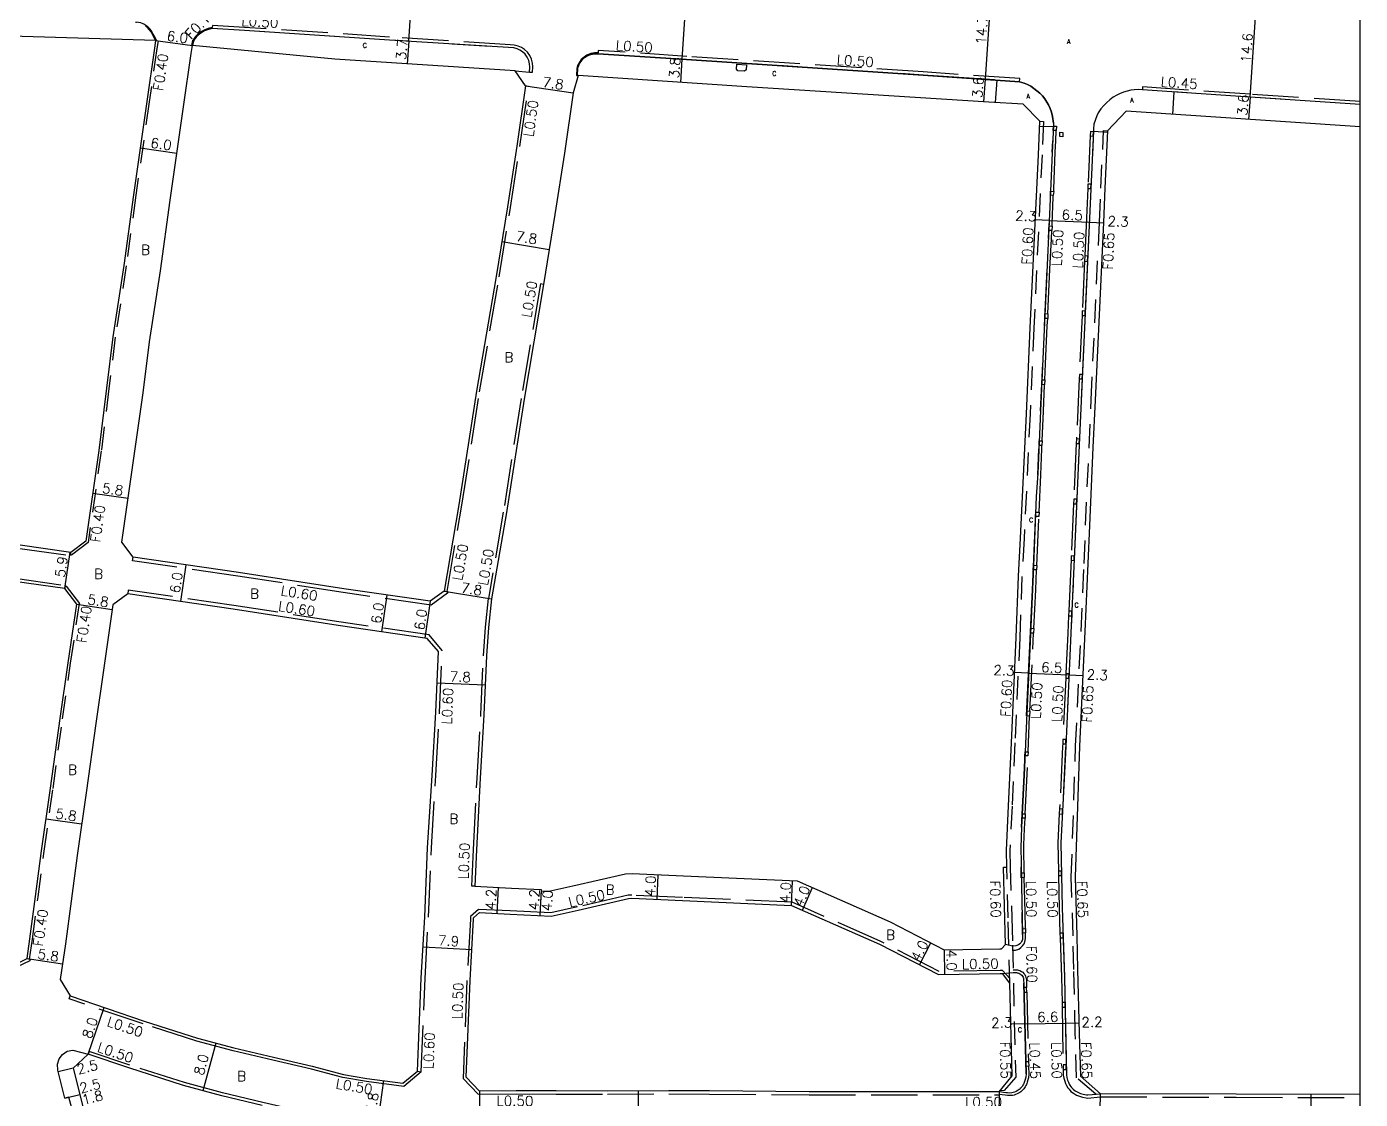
# Model space of a CAD drawing. Header units: metres. Extents: x -2400 to -1599, y -108600 to -108000.
# Drawn here: x -1815.8 to -1600, y -108467.8 to -108294.2 of the extents above; entities that cross this region are included whole.
import ezdxf

# ---------------------------------------------------------------- set-up
doc = ezdxf.new("R2010")
doc.units = ezdxf.units.M
doc.header["$LTSCALE"] = 2.5
doc.linetypes.add('22320', pattern=[2.5, 1.5, -1])
doc.linetypes.add('22330', pattern=[4, 3, -1])
for name, color, linetype in [('2101000', 175, 'Continuous'), ('2213000', 3, 'Continuous'), ('2227000', 1, 'Continuous'), ('2232000', 120, '22320'), ('2233000', 120, '22330'), ('2235000', 13, 'Continuous'), ('2236000', 3, 'Continuous'), ('9107000', 4, 'Continuous'), ('9201100', 215, 'Continuous'), ('9201500', 222, 'Continuous'), ('9202100', 82, 'Continuous'), ('9202200', 82, 'Continuous'), ('9203500', 155, 'Continuous'), ('999', 7, 'Continuous')]:
    doc.layers.add(name, color=color, linetype=linetype)
doc.styles.add('Dm_Anotation', font='txt.shx', dxfattribs={"bigfont": 'pscdm.shx'})

msp = doc.modelspace()

# ---------------------------------------------------------------- linework, layer by layer
at = {"layer": '2101000'}
for points in [[(-1794.9, -108296.42), (-1821.94, -108295.59), (-1842.42, -108294.21), (-1859.64, -108302.7), (-1867.54, -108314.39), (-1885.45, -108340.84)], [(-1794.9, -108296.42), (-1795.07, -108297.64), (-1796.35, -108306.28), (-1798.49, -108321.41), (-1800.05, -108332.81), (-1801.83, -108344.36), (-1802.87, -108352.66), (-1804.1, -108362.79), (-1806.2, -108377.46), (-1808.6, -108379.27), (-1816.8, -108378.11), (-1824.11, -108376.81), (-1829.02, -108375.59), (-1833.03, -108374.32), (-1836.89, -108372.8), (-1839.83, -108371.37), (-1842.98, -108369.52), (-1846.43, -108367.28), (-1853.94, -108362.19), (-1869.02, -108351.76), (-1874.9, -108347.69), (-1885.45, -108340.84)], [(-1735.06, -108303.77), (-1736.45, -108313.51), (-1737.99, -108323.34), (-1739.83, -108334.6), (-1742.97, -108353.19), (-1745.85, -108371.54), (-1748.24, -108385.52), (-1750.51, -108387.17), (-1764.46, -108385.17), (-1781.5, -108382.49), (-1798.56, -108380.01), (-1800.36, -108377.61), (-1798.36, -108363.61), (-1796.92, -108353.41), (-1795.88, -108345.19), (-1794.11, -108333.67), (-1792.54, -108322.24), (-1790.41, -108307.14), (-1789.14, -108298.5), (-1788.96, -108297.25)], [(-1735.06, -108303.77), (-1736.71, -108301.33), (-1765.93, -108299.43), (-1788.96, -108297.25)], [(-1658.05, -108443.41), (-1657.4, -108442.73), (-1657.71, -108430.22), (-1657.21, -108430.22), (-1657.26, -108427.52), (-1656.92, -108420.29), (-1656.46, -108410.08), (-1655.68, -108393.04), (-1655.32, -108383.1), (-1654.97, -108376.96), (-1654.02, -108356.81), (-1653.41, -108342.93), (-1652.07, -108314.9), (-1651.84, -108309.49), (-1654.57, -108306.73), (-1660.11, -108306.38), (-1699.27, -108303.9), (-1726.56, -108302.1), (-1727.33, -108304.88)], [(-1727.33, -108304.88), (-1728.74, -108314.66), (-1730.29, -108324.57), (-1732.13, -108335.88), (-1735.27, -108354.45), (-1738.16, -108372.8), (-1740.55, -108386.79)], [(-1600, -108310.37), (-1637.87, -108307.87), (-1640.9, -108311.02), (-1641.34, -108320.34), (-1641.56, -108325.85), (-1642.91, -108354.6), (-1643.25, -108362.29), (-1643.8, -108374.89), (-1644.06, -108381.08), (-1644.55, -108392.07), (-1645.42, -108410.59), (-1646.12, -108431.83), (-1645.84, -108441.32), (-1645.73, -108446.72), (-1645.47, -108457.05), (-1645.28, -108463.99), (-1642.02, -108466.87)], [(-1818.41, -108446.3), (-1815.71, -108445), (-1815.24, -108441.81), (-1814.31, -108434.93), (-1813.34, -108427.54), (-1811.9, -108417.39), (-1810.34, -108406.14), (-1809.04, -108397.12), (-1807.66, -108387.65), (-1809.58, -108385.09), (-1817.73, -108383.94)], [(-1740.55, -108386.79), (-1741.03, -108391.42), (-1741.38, -108396), (-1741.78, -108405.52), (-1742.39, -108415.8), (-1743, -108427.37), (-1743.24, -108433.28)], [(-1743.24, -108433.28), (-1737.35, -108433.59), (-1732.52, -108433.83), (-1732.53, -108434.03), (-1731.27, -108434.09), (-1727.41, -108433.23), (-1718.91, -108431.25), (-1717.83, -108431.22), (-1709.5, -108431.59), (-1691.12, -108432.41), (-1676.09, -108439.04), (-1667.33, -108443.57), (-1658.32, -108443.41), (-1658.05, -108443.41)], [(-1658.44, -108466.55), (-1658.71, -108466.55), (-1689.16, -108466.56), (-1705.28, -108466.41), (-1711.88, -108466.38), (-1721.81, -108466.45), (-1730.12, -108466.41), (-1736.56, -108466.39), (-1742.51, -108466.42), (-1744.67, -108464.19), (-1744.03, -108448.56), (-1743.46, -108438.62), (-1743.45, -108438.4), (-1742.49, -108437.53), (-1737.56, -108437.78), (-1730.93, -108438.11), (-1726.52, -108437.13), (-1718.41, -108435.24), (-1717.87, -108435.23), (-1709.67, -108435.58), (-1692.05, -108436.38), (-1677.81, -108442.65), (-1668.27, -108447.59), (-1658.28, -108447.41), (-1657.9, -108447.41)], [(-1658.44, -108466.55), (-1656.3, -108463.97), (-1656.71, -108448.95), (-1657.9, -108447.41)], [(-1805.81, -108460.48), (-1808.23, -108462.71), (-1806.58, -108469.34)], [(-1777.68, -108468.75), (-1784.19, -108467.2), (-1790.38, -108465.54), (-1799.26, -108462.69), (-1805.81, -108460.48)], [(-1600, -108466.99), (-1620.11, -108466.92), (-1642.02, -108466.87)]]:
    msp.add_lwpolyline(points, dxfattribs=at)
msp.add_lwpolyline([(-1801.81, -108387.74), (-1803.3, -108397.96), (-1804.6, -108406.95), (-1806.16, -108418.19), (-1807.59, -108428.32), (-1808.56, -108435.7), (-1809.49, -108442.62), (-1810.35, -108448.39), (-1808.74, -108451.04), (-1796.75, -108455.09), (-1788.12, -108457.87), (-1782.23, -108459.44), (-1775.85, -108460.96), (-1769.56, -108462.41), (-1764.48, -108463.74), (-1760.71, -108464.39), (-1754.91, -108465.17), (-1752.53, -108463.18), (-1751.92, -108448.17), (-1751.35, -108438.23), (-1750.89, -108427.05), (-1750.18, -108415.34), (-1749.57, -108405.12), (-1749.16, -108395.32), (-1750.95, -108393.17), (-1765.35, -108391.1), (-1782.36, -108388.43), (-1799.4, -108385.95)], close=True, dxfattribs=at)
at = {"layer": '2213000'}
for points in [[(-1794.9, -108296.42), (-1795.19, -108295.85), (-1795.41, -108295.43), (-1795.63, -108295.02), (-1795.87, -108294.69), (-1796.23, -108294.32), (-1796.54, -108294.09)], [(-1736.71, -108301.33), (-1734.39, -108301.53), (-1734.36, -108300.71), (-1734.4, -108300.17), (-1734.54, -108299.63), (-1734.79, -108299.11), (-1735.12, -108298.65), (-1735.54, -108298.25), (-1735.96, -108297.97), (-1736.41, -108297.76), (-1736.97, -108297.62), (-1757.09, -108296.34), (-1780.53, -108294.78), (-1785.75, -108294.47), (-1786.36, -108294.62), (-1786.97, -108294.86), (-1787.58, -108295.22), (-1788.02, -108295.57), (-1788.32, -108295.88), (-1788.55, -108296.16), (-1788.79, -108296.52), (-1788.96, -108297.25)], [(-1726.56, -108302.1), (-1726.7, -108302.09), (-1726.64, -108300.92), (-1726.51, -108300.53), (-1726.3, -108300.08), (-1725.94, -108299.59), (-1725.51, -108299.19), (-1725.09, -108298.92), (-1724.47, -108298.66), (-1723.89, -108298.55), (-1723.31, -108298.55), (-1709, -108299.5), (-1670.75, -108302.02), (-1655.12, -108303.09), (-1654.41, -108303.32), (-1653.87, -108303.55), (-1653.32, -108303.83), (-1652.81, -108304.16), (-1652.31, -108304.54), (-1651.86, -108304.95), (-1651.44, -108305.39), (-1651.06, -108305.87), (-1650.72, -108306.39), (-1650.47, -108306.85), (-1650.2, -108307.42), (-1649.98, -108308.03), (-1649.82, -108308.69), (-1649.62, -108309.8), (-1649.64, -108310.13), (-1649.84, -108314.6), (-1650.28, -108324.54), (-1650.77, -108335.08), (-1651.25, -108345.57), (-1651.72, -108356.37), (-1652.19, -108366.47), (-1652.42, -108370.21), (-1652.95, -108382.76), (-1653.48, -108394.91), (-1653.96, -108405.2), (-1654.41, -108415.33), (-1654.79, -108423.7), (-1654.92, -108427.09), (-1654.89, -108429.45), (-1654.83, -108433.18), (-1654.63, -108441.09), (-1654.63, -108441.47), (-1654.63, -108441.61), (-1654.64, -108441.75), (-1654.65, -108441.78), (-1654.68, -108441.92), (-1654.72, -108442.06), (-1654.79, -108442.2), (-1654.86, -108442.32), (-1654.95, -108442.44), (-1655.03, -108442.53), (-1655.11, -108442.61), (-1655.29, -108442.74), (-1655.45, -108442.83), (-1655.59, -108442.89), (-1655.72, -108442.92), (-1656.28, -108442.96)], [(-1600, -108306.77), (-1617.84, -108305.57), (-1635.26, -108304.38), (-1635.93, -108304.37), (-1636.57, -108304.41), (-1637.13, -108304.48), (-1637.72, -108304.61), (-1638.34, -108304.8), (-1638.98, -108305.06), (-1639.41, -108305.28), (-1639.97, -108305.61), (-1640.51, -108306), (-1641.03, -108306.44), (-1641.51, -108306.93), (-1641.97, -108307.49), (-1642.41, -108308.15), (-1642.64, -108308.59), (-1643.13, -108309.97), (-1643.16, -108310.7), (-1643.18, -108311.05), (-1643.81, -108325.16), (-1645.43, -108360.65), (-1646.34, -108381.54), (-1646.83, -108392.35), (-1647.67, -108410.68), (-1648.13, -108420.09), (-1648.43, -108426.26), (-1648.25, -108436.79), (-1647.84, -108447.98), (-1647.56, -108463.82), (-1647.49, -108464.23), (-1647.36, -108464.66), (-1647.23, -108465), (-1647.08, -108465.3), (-1646.89, -108465.63), (-1646.75, -108465.83), (-1646.47, -108466.12), (-1646.14, -108466.38), (-1645.72, -108466.62), (-1645.27, -108466.8), (-1644.82, -108466.93), (-1644.3, -108467.02), (-1644.08, -108467.06), (-1642.02, -108466.87)], [(-1656.17, -108447.25), (-1655.65, -108447.26), (-1655.51, -108447.27), (-1655.41, -108447.29), (-1655.23, -108447.35), (-1655.06, -108447.43), (-1654.98, -108447.49), (-1654.91, -108447.54), (-1654.78, -108447.67), (-1654.67, -108447.82), (-1654.57, -108448), (-1654.52, -108448.16), (-1654.47, -108448.54), (-1654.45, -108448.94), (-1654.08, -108463.65), (-1654.14, -108464.18), (-1654.22, -108464.53), (-1654.31, -108464.88), (-1654.37, -108465.05), (-1654.43, -108465.18), (-1654.49, -108465.32), (-1654.59, -108465.49), (-1654.68, -108465.63), (-1654.79, -108465.77), (-1654.89, -108465.89), (-1655.01, -108466.01), (-1655.1, -108466.1), (-1655.22, -108466.2), (-1655.35, -108466.29), (-1655.5, -108466.39), (-1655.7, -108466.49), (-1655.93, -108466.59), (-1656.14, -108466.66), (-1656.36, -108466.71), (-1656.73, -108466.75), (-1657.06, -108466.73), (-1657.35, -108466.71), (-1658.44, -108466.55)], [(-1808.96, -108467.43), (-1809.59, -108467.59), (-1810.73, -108463.02), (-1810.79, -108462.1), (-1810.53, -108461.22), (-1809.98, -108460.49), (-1809.2, -108459.99), (-1808.3, -108459.8), (-1805.81, -108460.48)], [(-1801.97, -108495.33), (-1802.7, -108492.8), (-1803.61, -108489.17), (-1804.38, -108489.36), (-1805.15, -108486.29), (-1804.37, -108486.09), (-1804.92, -108483.87), (-1805.69, -108480.37), (-1808.32, -108469.77), (-1808.96, -108467.43)]]:
    msp.add_lwpolyline(points, dxfattribs=at)
at = {"layer": '2227000'}
for points in [[(-1777.24, -108295), (-1780.53, -108294.78)], [(-1764.35, -108295.86), (-1766.74, -108295.7)], [(-1753.94, -108296.54), (-1757.09, -108296.34)], [(-1740.78, -108297.38), (-1746.9, -108296.99)], [(-1709.1, -108299.49), (-1715.95, -108299.04)], [(-1697.52, -108300.25), (-1704.6, -108299.79)], [(-1691, -108300.68), (-1694.06, -108300.48)], [(-1682.39, -108301.25), (-1683.52, -108301.18)], [(-1659.2, -108302.81), (-1670.75, -108302.02), (-1674.36, -108301.78)], [(-1626.63, -108304.97), (-1630.19, -108304.73)], [(-1612.8, -108305.91), (-1617.83, -108305.57)], [(-1600, -108306.77), (-1605.68, -108306.39)], [(-1642.41, -108308.15), (-1642.64, -108308.59), (-1643.13, -108309.97), (-1643.16, -108310.7)], [(-1643.16, -108310.7), (-1643.18, -108311.05), (-1643.35, -108314.88)], [(-1649.83, -108314.47), (-1649.75, -108312.65)], [(-1650.15, -108321.72), (-1650.09, -108320.36)], [(-1650.46, -108328.47), (-1650.35, -108326.02)], [(-1643.81, -108325.16), (-1644.5, -108340.2)], [(-1651.11, -108342.61), (-1650.69, -108333.42)], [(-1644.77, -108346.27), (-1645.15, -108354.6)], [(-1651.72, -108356.37), (-1651.39, -108348.71)], [(-1645.43, -108360.65), (-1646.29, -108380.38)], [(-1652.2, -108366.7), (-1652, -108362.48)], [(-1653.99, -108405.72), (-1653.06, -108385.3), (-1652.95, -108382.76), (-1652.52, -108372.72)], [(-1646.48, -108384.56), (-1646.55, -108386.21)], [(-1646.69, -108389.37), (-1646.78, -108391.2)], [(-1647.22, -108400.85), (-1647.39, -108404.49)], [(-1647.68, -108410.73), (-1648.13, -108420.09), (-1648.13, -108420.16)], [(-1654.79, -108423.7), (-1654.41, -108415.33), (-1654.24, -108411.52)], [(-1648.43, -108426.26), (-1648.25, -108436.79)], [(-1654.85, -108431.9), (-1654.87, -108430.2)], [(-1654.63, -108441.09), (-1654.72, -108437.52)], [(-1648.05, -108442.13), (-1647.84, -108447.98), (-1647.59, -108461.85)], [(-1654.08, -108463.65), (-1654.45, -108448.94)]]:
    msp.add_lwpolyline(points, dxfattribs=at)
at = {"layer": '2232000'}
for points in [[(-1794.75, -108296.44), (-1795.05, -108295.82), (-1795.29, -108295.37), (-1795.51, -108294.95), (-1795.76, -108294.6), (-1796.14, -108294.21), (-1796.46, -108293.97), (-1796.83, -108293.76), (-1797.27, -108293.58), (-1797.67, -108293.49), (-1798.09, -108293.44), (-1798.1, -108293.58)], [(-1785.75, -108294.47), (-1785.74, -108294.32), (-1786.41, -108294.47), (-1787.04, -108294.72), (-1787.67, -108295.09), (-1788.12, -108295.45), (-1788.43, -108295.77), (-1788.68, -108296.07), (-1788.93, -108296.44), (-1789.11, -108297.23)], [(-1794.75, -108296.44), (-1794.51, -108296.47), (-1794.68, -108297.69), (-1795.96, -108306.34), (-1798.09, -108321.47), (-1799.66, -108332.86), (-1801.43, -108344.41), (-1802.47, -108352.71), (-1803.7, -108362.84), (-1805.83, -108377.68)], [(-1789.11, -108297.23), (-1788.96, -108297.25)], [(-1723.31, -108298.55), (-1723.3, -108298.43), (-1723.9, -108298.43), (-1724.5, -108298.54), (-1725.14, -108298.81), (-1725.58, -108299.09), (-1726.03, -108299.51), (-1726.4, -108300.02), (-1726.63, -108300.48), (-1726.76, -108300.9), (-1726.82, -108302.08), (-1726.7, -108302.09)], [(-1651.84, -108309.49), (-1651.27, -108309.52), (-1651.5, -108314.92), (-1652.83, -108342.95), (-1653.44, -108356.84), (-1654.39, -108376.99), (-1654.74, -108383.13), (-1655.1, -108393.06), (-1655.89, -108410.1), (-1656.34, -108420.32), (-1656.68, -108427.52), (-1656.63, -108430.21), (-1656.39, -108438.35), (-1656.28, -108442.79), (-1656.13, -108448.94), (-1655.76, -108464.19), (-1657.6, -108466.34), (-1658.3, -108466.39)], [(-1642.78, -108466.94), (-1645.92, -108464.27), (-1646.11, -108457.06), (-1646.37, -108446.74), (-1646.48, -108441.33), (-1646.76, -108431.82), (-1646.06, -108410.56), (-1645.19, -108392.04), (-1644.7, -108381.06), (-1644.44, -108374.87), (-1643.89, -108362.26), (-1643.56, -108354.57), (-1642.2, -108325.82), (-1641.98, -108320.31), (-1641.54, -108310.99), (-1640.9, -108311.02)], [(-1805.83, -108377.68), (-1808.49, -108379.69), (-1808.65, -108379.66)], [(-1809.52, -108384.69), (-1809.35, -108384.71), (-1807.24, -108387.54)], [(-1815.71, -108445), (-1815.32, -108445.06), (-1814.84, -108441.86), (-1813.91, -108434.98), (-1812.94, -108427.59), (-1811.5, -108417.44), (-1809.95, -108406.19), (-1808.65, -108397.18), (-1807.24, -108387.54)], [(-1656.71, -108448.95), (-1656.86, -108442.81), (-1656.97, -108438.37), (-1657.21, -108430.22)]]:
    msp.add_lwpolyline(points, dxfattribs=at)
at = {"layer": '2233000'}
for points in [[(-1734.39, -108301.53), (-1733.91, -108301.55), (-1733.88, -108300.7), (-1733.93, -108300.09), (-1734.09, -108299.46), (-1734.38, -108298.87), (-1734.76, -108298.33), (-1735.24, -108297.87), (-1735.73, -108297.55), (-1736.25, -108297.31), (-1736.89, -108297.15), (-1737.54, -108297.11), (-1757.06, -108295.86), (-1780.5, -108294.31), (-1785.72, -108294), (-1785.74, -108294.32)], [(-1655.12, -108303.09), (-1655.08, -108302.58), (-1670.72, -108301.51), (-1708.96, -108298.99), (-1723.28, -108298.04), (-1723.3, -108298.43)], [(-1748.24, -108385.48), (-1747.74, -108385.56), (-1745.36, -108371.62), (-1742.48, -108353.27), (-1739.33, -108334.68), (-1737.5, -108323.42), (-1735.96, -108313.58), (-1734.56, -108303.85), (-1735.06, -108303.77)], [(-1600, -108306.31), (-1617.81, -108305.12), (-1635.23, -108303.93), (-1635.26, -108304.38)], [(-1649.61, -108320.84), (-1649.58, -108320.41), (-1649.35, -108314.49), (-1649.26, -108312.68), (-1649.2, -108311)], [(-1643.71, -108311.86), (-1644.06, -108319.67)], [(-1649.88, -108326.44), (-1649.86, -108326.06), (-1649.69, -108321.75), (-1649.67, -108321.5)], [(-1644.09, -108320.37), (-1644.3, -108325.14), (-1644.58, -108331.29)], [(-1650.55, -108340.64), (-1650.21, -108333.43), (-1649.98, -108328.5), (-1649.92, -108327.17)], [(-1644.62, -108332.15), (-1644.99, -108340.18)], [(-1732.13, -108335.88), (-1732.62, -108335.79), (-1735.77, -108354.37), (-1738.65, -108372.72), (-1741.04, -108386.71)], [(-1885.72, -108341.26), (-1875.18, -108348.1), (-1869.3, -108352.17), (-1854.22, -108362.61), (-1846.7, -108367.69), (-1843.24, -108369.95), (-1840.07, -108371.82), (-1837.09, -108373.26), (-1833.2, -108374.79), (-1829.15, -108376.07), (-1824.21, -108377.3), (-1816.88, -108378.61), (-1808.67, -108379.76), (-1808.6, -108379.27)], [(-1651.03, -108351.35), (-1650.92, -108348.72), (-1650.64, -108342.59), (-1650.58, -108341.41)], [(-1645.02, -108340.9), (-1645.45, -108350.46)], [(-1888.44, -108345.45), (-1877.96, -108352.26), (-1872.14, -108356.28), (-1857.04, -108366.73), (-1849.47, -108371.86), (-1845.88, -108374.2), (-1842.64, -108376.1), (-1839.04, -108377.76), (-1834.84, -108379.41), (-1830.48, -108380.79), (-1825.23, -108382.09), (-1817.65, -108383.44), (-1809.51, -108384.59), (-1809.58, -108385.09)], [(-1651.47, -108361.22), (-1651.25, -108356.38), (-1651.07, -108352.13)], [(-1645.49, -108351.17), (-1645.92, -108360.63)], [(-1645.92, -108360.63), (-1645.93, -108360.9)], [(-1651.97, -108372.74), (-1651.71, -108366.71), (-1651.53, -108362.51), (-1651.51, -108361.97)], [(-1645.96, -108361.64), (-1646.36, -108370.63)], [(-1646.39, -108371.38), (-1646.76, -108379.82)], [(-1652.34, -108381.35), (-1652, -108373.45)], [(-1815.32, -108445.06), (-1815.22, -108445.07), (-1815.26, -108445.33), (-1818.43, -108446.87), (-1827.14, -108441.87), (-1832.43, -108438.57), (-1836.17, -108436.24), (-1840.38, -108433.6), (-1845.09, -108429.76), (-1848.15, -108426.98), (-1852.36, -108423.2), (-1857.27, -108418.72), (-1865.39, -108411.14), (-1871.04, -108406.55), (-1881.77, -108396.76), (-1889.77, -108389.45), (-1905.91, -108374.84), (-1905.81, -108374.72)], [(-1747.74, -108385.56), (-1747.65, -108385.58), (-1747.69, -108385.86), (-1750.35, -108387.8), (-1764.55, -108385.76), (-1781.59, -108383.08), (-1798.65, -108380.6), (-1798.56, -108380.01)], [(-1646.79, -108380.54), (-1646.83, -108381.52), (-1647.16, -108388.76)], [(-1652.82, -108391.56), (-1652.51, -108385.32), (-1652.38, -108382.1)], [(-1748.55, -108395.12), (-1750.63, -108392.61), (-1765.26, -108390.51), (-1782.27, -108387.83), (-1799.32, -108385.35), (-1799.4, -108385.95)], [(-1743.24, -108433.28), (-1743.74, -108433.26), (-1743.5, -108427.35), (-1742.89, -108415.77), (-1742.28, -108405.49), (-1741.88, -108395.97), (-1741.53, -108391.37), (-1741.04, -108386.71)], [(-1647.19, -108389.51), (-1647.32, -108392.33), (-1647.62, -108398.87)], [(-1653.46, -108404.93), (-1652.85, -108392.32)], [(-1752.53, -108463.18), (-1751.94, -108463.33), (-1751.32, -108448.2), (-1750.75, -108438.26), (-1750.29, -108427.08), (-1749.58, -108415.37), (-1748.98, -108405.15), (-1748.55, -108395.12)], [(-1647.65, -108399.61), (-1648.11, -108409.51)], [(-1653.76, -108411.54), (-1653.5, -108405.75)], [(-1648.14, -108410.23), (-1648.16, -108410.66), (-1648.62, -108420.07), (-1648.66, -108420.78)], [(-1654.2, -108421.57), (-1653.79, -108412.18)], [(-1654.37, -108431.12), (-1654.39, -108430.19), (-1654.44, -108427.91), (-1654.44, -108426.6), (-1654.31, -108423.97), (-1654.24, -108422.29)], [(-1648.7, -108421.59), (-1648.92, -108426.26), (-1648.84, -108430.83)], [(-1654.17, -108440.13), (-1654.24, -108437.5), (-1654.36, -108431.89)], [(-1648.83, -108431.55), (-1648.74, -108436.81), (-1648.59, -108440.88)], [(-1657.9, -108446.91), (-1658.29, -108446.91), (-1668.16, -108447.08), (-1677.6, -108442.2), (-1691.93, -108435.88), (-1709.65, -108435.08), (-1717.86, -108434.73), (-1718.47, -108434.74), (-1726.63, -108436.64), (-1730.97, -108437.61), (-1737.54, -108437.28), (-1742.67, -108437.02), (-1743.94, -108438.17), (-1743.96, -108438.6), (-1744.53, -108448.53), (-1745.17, -108464.38)], [(-1656.26, -108443.64), (-1655.78, -108443.62), (-1655.26, -108443.44), (-1654.91, -108443.2), (-1654.63, -108442.93), (-1654.38, -108442.59), (-1654.2, -108442.06), (-1654.16, -108441.68), (-1654.15, -108441.12), (-1654.16, -108440.84)], [(-1648.56, -108441.65), (-1648.33, -108447.99)], [(-1656.73, -108448.19), (-1657.9, -108446.91)], [(-1656.18, -108446.81), (-1655.63, -108446.82), (-1655.45, -108446.83), (-1655.3, -108446.86), (-1655.07, -108446.94), (-1654.83, -108447.06), (-1654.72, -108447.13), (-1654.62, -108447.2), (-1654.45, -108447.38), (-1654.29, -108447.59), (-1654.17, -108447.83), (-1654.09, -108448.06), (-1654.03, -108448.5), (-1654.01, -108448.92), (-1653.99, -108449.67)], [(-1648.33, -108447.99), (-1648.26, -108452.12)], [(-1751.94, -108463.33), (-1754.75, -108465.69), (-1760.79, -108464.88), (-1764.59, -108464.23), (-1769.68, -108462.9), (-1775.96, -108461.44), (-1782.36, -108459.93), (-1788.26, -108458.35), (-1796.91, -108455.57), (-1808.9, -108451.51), (-1808.74, -108451.04)], [(-1653.97, -108450.43), (-1653.69, -108461.65)], [(-1648.24, -108452.87), (-1648.08, -108462.18)], [(-1753.11, -108478.36), (-1753.15, -108475.06), (-1755.45, -108472.46), (-1761.82, -108471.61), (-1765.72, -108470.93), (-1771.25, -108469.72), (-1777.56, -108468.26), (-1784.07, -108466.72), (-1790.24, -108465.06), (-1799.1, -108462.21), (-1805.65, -108460), (-1805.81, -108460.48)], [(-1653.67, -108462.42), (-1653.63, -108463.67), (-1653.7, -108464.26), (-1653.79, -108464.63), (-1653.89, -108465.01), (-1653.96, -108465.21), (-1654.02, -108465.36), (-1654.1, -108465.53), (-1654.21, -108465.72), (-1654.32, -108465.89), (-1654.45, -108466.05), (-1654.57, -108466.19), (-1654.7, -108466.32), (-1654.81, -108466.43), (-1654.95, -108466.55), (-1655.1, -108466.65), (-1655.28, -108466.77), (-1655.51, -108466.89), (-1655.77, -108467), (-1656.02, -108467.08), (-1656.27, -108467.14), (-1656.75, -108467.16), (-1657.09, -108467.13), (-1657.44, -108467.1), (-1658.43, -108466.99)], [(-1745.17, -108464.38), (-1742.72, -108466.92), (-1736.56, -108466.89), (-1730.12, -108466.91), (-1721.81, -108466.95), (-1711.88, -108466.88), (-1705.28, -108466.91), (-1689.16, -108467.06), (-1658.71, -108467.05), (-1658.43, -108467.05), (-1658.43, -108466.99)], [(-1648.07, -108462.94), (-1648.05, -108463.87), (-1647.97, -108464.35), (-1647.82, -108464.82), (-1647.68, -108465.19), (-1647.52, -108465.53), (-1647.31, -108465.9), (-1647.13, -108466.14), (-1646.81, -108466.48), (-1646.41, -108466.79), (-1645.93, -108467.07), (-1645.43, -108467.26), (-1644.93, -108467.41), (-1644.38, -108467.5), (-1644.12, -108467.55), (-1642.02, -108467.37)], [(-1642.02, -108467.37), (-1620.11, -108467.42), (-1600, -108467.49)]]:
    msp.add_lwpolyline(points, dxfattribs=at)
at = {"layer": '2235000'}
for points in [[(-1649.67, -108310.98), (-1649.64, -108310.26), (-1649.17, -108310.28), (-1649.2, -108311)], [(-1648.63, -108311.98), (-1648.6, -108311.26), (-1648.12, -108311.28), (-1648.15, -108311.99)], [(-1643.19, -108311.2), (-1643.68, -108311.17), (-1643.71, -108311.86), (-1643.22, -108311.88)], [(-1643.57, -108319.69), (-1644.06, -108319.67), (-1644.09, -108320.37), (-1643.6, -108320.39)], [(-1649.67, -108321.5), (-1650.14, -108321.46), (-1650.11, -108320.8), (-1649.61, -108320.84)], [(-1649.92, -108327.17), (-1650.4, -108327.14), (-1650.36, -108326.42), (-1649.88, -108326.44)], [(-1644.09, -108331.31), (-1644.58, -108331.29), (-1644.62, -108332.15), (-1644.13, -108332.17)], [(-1650.58, -108341.41), (-1651.06, -108341.39), (-1651.02, -108340.61), (-1650.55, -108340.64)], [(-1644.5, -108340.2), (-1644.99, -108340.18), (-1645.02, -108340.9), (-1644.53, -108340.93)], [(-1651.07, -108352.13), (-1651.53, -108352.11), (-1651.5, -108351.33), (-1651.03, -108351.35)], [(-1644.96, -108350.48), (-1645.45, -108350.46), (-1645.49, -108351.17), (-1645, -108351.19)], [(-1645.44, -108360.92), (-1645.93, -108360.9), (-1645.96, -108361.64), (-1645.47, -108361.66)], [(-1651.51, -108361.97), (-1651.98, -108361.95), (-1651.94, -108361.2), (-1651.47, -108361.22)], [(-1645.86, -108370.65), (-1646.36, -108370.63), (-1646.39, -108371.38), (-1645.9, -108371.4)], [(-1652, -108373.45), (-1652.55, -108373.43), (-1652.52, -108372.72), (-1651.97, -108372.74)], [(-1646.27, -108379.85), (-1646.76, -108379.82), (-1646.79, -108380.54), (-1646.3, -108380.57)], [(-1652.38, -108382.1), (-1652.92, -108382.08), (-1652.89, -108381.32), (-1652.34, -108381.35)], [(-1646.67, -108388.78), (-1647.16, -108388.76), (-1647.19, -108389.51), (-1646.7, -108389.53)], [(-1652.85, -108392.32), (-1653.37, -108392.3), (-1653.33, -108391.54), (-1652.82, -108391.56)], [(-1647.13, -108398.9), (-1647.62, -108398.87), (-1647.65, -108399.61), (-1647.16, -108399.63)], [(-1653.5, -108405.75), (-1653.99, -108405.72), (-1653.95, -108404.91), (-1653.46, -108404.93)], [(-1647.62, -108409.54), (-1648.11, -108409.51), (-1648.14, -108410.23), (-1647.65, -108410.26)], [(-1653.79, -108412.18), (-1654.27, -108412.16), (-1654.24, -108411.52), (-1653.76, -108411.54)], [(-1654.24, -108422.29), (-1654.73, -108422.27), (-1654.69, -108421.54), (-1654.2, -108421.57)], [(-1648.17, -108420.81), (-1648.66, -108420.78), (-1648.7, -108421.59), (-1648.2, -108421.61)], [(-1654.36, -108431.89), (-1654.85, -108431.9), (-1654.86, -108431.13), (-1654.37, -108431.12)], [(-1648.35, -108430.82), (-1648.84, -108430.83), (-1648.83, -108431.55), (-1648.34, -108431.54)], [(-1654.16, -108440.84), (-1654.63, -108440.85), (-1654.65, -108440.15), (-1654.17, -108440.13)], [(-1648.1, -108440.86), (-1648.59, -108440.88), (-1648.56, -108441.65), (-1648.07, -108441.63)], [(-1653.99, -108449.67), (-1654.43, -108449.68), (-1654.41, -108450.44), (-1653.97, -108450.43)], [(-1647.77, -108452.11), (-1648.26, -108452.12), (-1648.24, -108452.87), (-1647.75, -108452.86)], [(-1653.65, -108462.42), (-1654.11, -108462.44), (-1654.13, -108461.66), (-1653.67, -108461.65)], [(-1647.59, -108462.17), (-1648.08, -108462.18), (-1648.07, -108462.94), (-1647.58, -108462.93)]]:
    msp.add_lwpolyline(points, close=True, dxfattribs=at)
at = {"layer": '2236000'}
msp.add_lwpolyline([(-1699.33, -108300.37), (-1699.38, -108301.16), (-1699.61, -108301.37), (-1700.72, -108301.33), (-1700.95, -108301.05), (-1700.89, -108300.26)], close=True, dxfattribs=at)
at = {"layer": '9107000'}
for points in [[(-1794.9, -108296.42), (-1795.19, -108295.85), (-1795.41, -108295.43), (-1795.63, -108295.02), (-1795.87, -108294.69), (-1796.23, -108294.32), (-1796.54, -108294.09)], [(-1736.71, -108301.33), (-1734.39, -108301.53), (-1734.36, -108300.71), (-1734.4, -108300.17), (-1734.54, -108299.63), (-1734.79, -108299.11), (-1735.12, -108298.65), (-1735.54, -108298.25), (-1735.96, -108297.97), (-1736.41, -108297.76), (-1736.97, -108297.62), (-1757.09, -108296.34), (-1780.53, -108294.78), (-1785.75, -108294.47), (-1786.36, -108294.62), (-1786.97, -108294.86), (-1787.58, -108295.22), (-1788.02, -108295.57), (-1788.32, -108295.88), (-1788.55, -108296.16), (-1788.79, -108296.52), (-1788.96, -108297.25)], [(-1649.62, -108309.8), (-1649.82, -108308.69), (-1649.98, -108308.03), (-1650.2, -108307.42), (-1650.47, -108306.85), (-1650.72, -108306.39), (-1651.06, -108305.87), (-1651.44, -108305.39), (-1651.86, -108304.95), (-1652.31, -108304.54), (-1652.81, -108304.16), (-1653.32, -108303.83), (-1653.87, -108303.55), (-1654.41, -108303.32), (-1655.12, -108303.09), (-1670.75, -108302.02), (-1709, -108299.5), (-1723.31, -108298.55), (-1723.89, -108298.55), (-1724.47, -108298.66), (-1725.09, -108298.92), (-1725.51, -108299.19), (-1725.94, -108299.59), (-1726.3, -108300.08), (-1726.51, -108300.53), (-1726.64, -108300.92), (-1726.7, -108302.09), (-1726.56, -108302.1)], [(-1600, -108306.77), (-1617.84, -108305.57), (-1635.26, -108304.38), (-1635.93, -108304.37), (-1636.57, -108304.41), (-1637.13, -108304.48), (-1637.72, -108304.61), (-1638.34, -108304.8), (-1638.98, -108305.06), (-1639.41, -108305.28), (-1639.97, -108305.61), (-1640.51, -108306), (-1641.03, -108306.44), (-1641.51, -108306.93), (-1641.97, -108307.49), (-1642.41, -108308.15), (-1642.64, -108308.59), (-1643.13, -108309.97), (-1643.16, -108310.7)], [(-1649.62, -108309.8), (-1649.64, -108310.13), (-1649.84, -108314.6), (-1650.28, -108324.54), (-1650.77, -108335.08), (-1651.25, -108345.57), (-1651.72, -108356.37), (-1652.19, -108366.47), (-1652.42, -108370.21), (-1652.95, -108382.76), (-1653.48, -108394.91), (-1653.96, -108405.2), (-1654.41, -108415.33), (-1654.79, -108423.7), (-1654.92, -108427.09), (-1654.89, -108429.45), (-1654.83, -108433.18), (-1654.63, -108441.09), (-1654.63, -108441.47), (-1654.63, -108441.61), (-1654.64, -108441.75), (-1654.65, -108441.78), (-1654.68, -108441.92), (-1654.72, -108442.06), (-1654.79, -108442.2), (-1654.86, -108442.32), (-1654.95, -108442.44), (-1655.03, -108442.53), (-1655.11, -108442.61), (-1655.29, -108442.74), (-1655.45, -108442.83), (-1655.59, -108442.89), (-1655.72, -108442.92), (-1656.28, -108442.96), (-1657.4, -108442.73)], [(-1643.16, -108310.7), (-1643.18, -108311.05), (-1643.81, -108325.16), (-1645.43, -108360.65), (-1646.34, -108381.54), (-1646.83, -108392.35), (-1647.67, -108410.68), (-1648.13, -108420.09), (-1648.43, -108426.26), (-1648.25, -108436.79), (-1647.84, -108447.98), (-1647.56, -108463.82), (-1647.49, -108464.23), (-1647.36, -108464.66), (-1647.23, -108465), (-1647.08, -108465.3), (-1646.89, -108465.63), (-1646.75, -108465.83), (-1646.47, -108466.12), (-1646.14, -108466.38), (-1645.72, -108466.62), (-1645.27, -108466.8), (-1644.82, -108466.93), (-1644.3, -108467.02), (-1644.08, -108467.06), (-1642.02, -108466.87)], [(-1657.9, -108447.41), (-1656.17, -108447.25), (-1655.65, -108447.26), (-1655.51, -108447.27), (-1655.41, -108447.29), (-1655.23, -108447.35), (-1655.06, -108447.43), (-1654.98, -108447.49), (-1654.91, -108447.54), (-1654.78, -108447.67), (-1654.67, -108447.82), (-1654.57, -108448), (-1654.52, -108448.16), (-1654.47, -108448.54), (-1654.45, -108448.94), (-1654.08, -108463.65), (-1654.14, -108464.18), (-1654.22, -108464.53), (-1654.31, -108464.88), (-1654.37, -108465.05), (-1654.43, -108465.18), (-1654.49, -108465.32), (-1654.59, -108465.49), (-1654.68, -108465.63), (-1654.79, -108465.77), (-1654.89, -108465.89), (-1655.01, -108466.01), (-1655.1, -108466.1), (-1655.22, -108466.2), (-1655.35, -108466.29), (-1655.5, -108466.39), (-1655.7, -108466.49), (-1655.93, -108466.59), (-1656.14, -108466.66), (-1656.36, -108466.71), (-1656.73, -108466.75), (-1657.06, -108466.73), (-1657.35, -108466.71), (-1658.44, -108466.55)]]:
    msp.add_lwpolyline(points, dxfattribs=at)
at = {"layer": '9201100', "flags": 128}
for points in [[(-1753.94, -108296.54), (-1752.95, -108281.76)], [(-1708.79, -108284.77), (-1709.76, -108299.45)], [(-1659.72, -108288.04), (-1660.72, -108302.7)], [(-1617.84, -108305.57), (-1616.85, -108291)], [(-1753.94, -108296.54), (-1754.18, -108300.2)], [(-1709.76, -108299.45), (-1710, -108303.19)], [(-1660.72, -108302.7), (-1660.95, -108306.33)], [(-1617.84, -108305.57), (-1618.08, -108309.18)], [(-1650.32, -108325.55), (-1652.58, -108325.44)], [(-1650.32, -108325.55), (-1643.84, -108325.84)], [(-1643.84, -108325.84), (-1641.56, -108325.93)], [(-1653.66, -108398.78), (-1655.94, -108398.68)], [(-1653.66, -108398.78), (-1647.14, -108399.08)], [(-1647.14, -108399.08), (-1644.88, -108399.19)], [(-1654.28, -108455.55), (-1656.53, -108455.62)], [(-1654.28, -108455.55), (-1647.71, -108455.44)], [(-1647.71, -108455.44), (-1645.51, -108455.38)]]:
    msp.add_lwpolyline(points, dxfattribs=at)
at = {"layer": '9201100'}
for points in [[(-1794.9, -108296.42), (-1788.96, -108297.25)], [(-1735.06, -108303.77), (-1727.33, -108304.88)], [(-1791.48, -108314.69), (-1797.42, -108313.85)], [(-1738.91, -108328.97), (-1731.21, -108330.22)], [(-1799.35, -108370.56), (-1805.09, -108369.74)], [(-1809.58, -108385.09), (-1808.75, -108379.24)], [(-1790.82, -108387.2), (-1789.96, -108381.26)], [(-1757.51, -108386.17), (-1758.36, -108392.11)], [(-1748.24, -108385.52), (-1740.55, -108386.79)], [(-1807.66, -108387.65), (-1801.92, -108388.49)], [(-1750.51, -108387.17), (-1751.36, -108393.11)], [(-1741.58, -108400.76), (-1749.37, -108400.43)], [(-1806.87, -108423.26), (-1812.62, -108422.44)], [(-1713.77, -108435.4), (-1713.6, -108431.41)], [(-1739.64, -108437.68), (-1739.43, -108433.48)], [(-1732.52, -108433.83), (-1732.73, -108438.02)], [(-1732.53, -108434.03), (-1732.73, -108438.02)], [(-1692.05, -108436.38), (-1691.87, -108432.38)], [(-1690.23, -108437.17), (-1688.62, -108433.51)], [(-1671.31, -108446.02), (-1669.47, -108442.46)], [(-1815.71, -108445), (-1809.98, -108445.85)], [(-1743.74, -108443.59), (-1751.63, -108443.13)], [(-1667.33, -108443.57), (-1667.26, -108447.57)], [(-1805.81, -108460.48), (-1803.24, -108452.9)], [(-1785.18, -108458.66), (-1787.25, -108466.38)], [(-1808.23, -108462.71), (-1810.66, -108463.32)], [(-1758.06, -108464.74), (-1759.1, -108472.48)], [(-1742.51, -108466.42), (-1742.48, -108474.42)], [(-1716.84, -108466.41), (-1716.79, -108474.41)], [(-1716.84, -108466.41), (-1716.84, -108466.91)], [(-1658.44, -108466.55), (-1658.55, -108474.55)], [(-1809.59, -108467.59), (-1807.16, -108466.98)], [(-1808.96, -108467.43), (-1807.16, -108466.98)], [(-1642.21, -108474.87), (-1642.02, -108466.87)], [(-1608, -108466.96), (-1608.03, -108474.96)]]:
    msp.add_lwpolyline(points, dxfattribs=at)
at = {"layer": '9202200'}
for points in [[(-1658.81, -108302.83), (-1659.06, -108306.45)], [(-1630.17, -108304.73), (-1630.39, -108308.37)], [(-1651.88, -108310.3), (-1649.65, -108310.35)], [(-1640.91, -108311.32), (-1643.19, -108311.17)]]:
    msp.add_lwpolyline(points, dxfattribs=at)
at = {"layer": '999'}
msp.add_lwpolyline([(-2400, -108600), (-1600, -108600), (-1600, -108000), (-2400, -108000)], close=True, dxfattribs=at)

# ---------------------------------------------------------------- texts
at = {"layer": '9201500', "style": 'Dm_Anotation'}
for s, rotation, p in [('14.7', 86.0908, (-1660.59, -108297.14)), ('6.0', 351.9733, (-1793.18, -108296.41)), ('3.7', 86.291, (-1754.39, -108299.62)), ('14.6', 86.0926, (-1617.72, -108300.06)), ('3.8', 86.2212, (-1710.22, -108302.59)), ('7.8', 351.8246, (-1732.41, -108303.9)), ('3.6', 86.3747, (-1661.16, -108305.78)), ('3.6', 86.2325, (-1618.29, -108308.63)), ('6.0', 351.9735, (-1795.82, -108313.73)), ('2.3', 357.2703, (-1655.87, -108325.52)), ('6.5', 357.4396, (-1648.35, -108325.38)), ('2.3', 357.6956, (-1640.93, -108326.43)), ('7.8', 350.763, (-1736.7, -108328.84)), ('5.8', 351.8549, (-1803.65, -108369.61)), ('5.9', 81.9865, (-1809.59, -108383.4)), ('6.0', 81.7249, (-1791.02, -108385.96)), ('7.8', 350.6198, (-1745.61, -108385.7)), ('5.8', 351.6884, (-1806.02, -108387.63)), ('6.0', 81.8445, (-1758.46, -108390.89)), ('6.0', 81.8472, (-1751.46, -108391.93)), ('2.3', 357.3667, (-1659.4, -108399.08)), ('6.5', 357.3598, (-1651.67, -108398.62)), ('7.8', 357.559, (-1747.36, -108400.12)), ('2.3', 357.3022, (-1644.3, -108399.79)), ('5.8', 351.9364, (-1811.2, -108422.27)), ('4.0', 87.4916, (-1714.13, -108435)), ('4.2', 87.0305, (-1739.95, -108437.17)), ('4.2', 87.1957, (-1732.94, -108437.21)), ('4.0', 87.1957, (-1730.82, -108437.37)), ('4.0', 87.4305, (-1692.28, -108436.04)), ('4.0', 66.22, (-1690.33, -108436.78)), ('7.9', 356.6886, (-1749.25, -108442.81)), ('4.0', 62.6359, (-1671.38, -108445.61)), ('5.8', 351.5229, (-1814.08, -108444.99)), ('4.0', 271.0205, (-1666.97, -108443.54)), ('6.6', 1.008, (-1652.27, -108455.27)), ('8.0', 71.3226, (-1805.31, -108458.06)), ('2.3', 1.5684, (-1659.71, -108456.21)), ('2.2', 1.4251, (-1645.11, -108456.1)), ('2.5', 14.0287, (-1807.42, -108463.74)), ('8.0', 75.0219, (-1787.18, -108464)), ('2.5', 14.0287, (-1806.99, -108466.8)), ('1.8', 14.0287, (-1806.6, -108468.65)), ('7.8', 82.353, (-1759.29, -108470.18))]:
    msp.add_text(s, height=1.6, rotation=rotation, dxfattribs=at).set_placement(p)
at = {"layer": '9202100', "style": 'Dm_Anotation'}
for s, height, p in [('A', 0.75, (-1647.47, -108296.97, 6.64)), ('C', 0.75, (-1761.4, -108297.59, 6.38)), ('C', 0.75, (-1695.14, -108302.15, 6.42)), ('A', 0.75, (-1654.01, -108305.82, 6.57)), ('A', 0.75, (-1637.24, -108306.44, 6.54)), ('B', 1.6, (-1797.26, -108331.1)), ('B', 1.6, (-1738.47, -108348.49)), ('C', 0.75, (-1653.6, -108374.39, 7.09)), ('B', 1.6, (-1804.85, -108383.54)), ('B', 1.6, (-1779.62, -108386.74)), ('C', 0.75, (-1646.25, -108388.15, 7.2)), ('B', 1.6, (-1809.06, -108415.23)), ('B', 1.6, (-1747.37, -108423.18)), ('B', 1.6, (-1722.09, -108434.63)), ('B', 1.6, (-1676.73, -108441.96)), ('C', 0.75, (-1655.42, -108456.88, 6.03)), ('B', 1.6, (-1781.69, -108464.82))]:
    msp.add_text(s, height=height, dxfattribs=at).set_placement(p)
at = {"layer": '9203500', "style": 'Dm_Anotation'}
for s, rotation, p in [('F0.15', 45.5249, (-1789.19, -108296.34)), ('L0.50', 356.6209, (-1781.05, -108294.02)), ('L0.50', 356.2143, (-1720.48, -108297.98)), ('F0.40', 81.5848, (-1793.73, -108304.65)), ('L0.50', 356.2274, (-1684.74, -108300.34)), ('L0.45', 356.0942, (-1632.34, -108303.87)), ('L0.50', 81.8246, (-1733.83, -108312.09)), ('F0.60', 87.2703, (-1653.18, -108332.73)), ('L0.50', 87.3072, (-1648.34, -108332.99)), ('L0.50', 87.3958, (-1644.93, -108333.35)), ('F0.65', 87.3003, (-1640.07, -108333.53)), ('L0.50', 80.3943, (-1734.15, -108341.35)), ('F0.40', 81.8549, (-1803.91, -108377.7)), ('L0.50', 80.2998, (-1745.33, -108383.92)), ('L0.50', 80.2998, (-1741.19, -108384.71)), ('L0.60', 351.0614, (-1774.73, -108386.18)), ('F0.40', 81.6884, (-1806.12, -108394)), ('L0.60', 351.0601, (-1775.14, -108388.69)), ('L0.60', 87.559, (-1747.01, -108407.15)), ('F0.60', 87.3667, (-1656.6, -108405.9)), ('L0.50', 87.3141, (-1651.74, -108406.27)), ('L0.50', 87.3598, (-1648.31, -108406.74)), ('F0.65', 87.3022, (-1643.46, -108406.83)), ('L0.50', 87.6579, (-1744.32, -108432.22)), ('L0.50', 12.5467, (-1727.9, -108436.67)), ('F0.60', 271.6877, (-1659.92, -108432.37)), ('L0.50', 270.8969, (-1654.09, -108432.39)), ('L0.50', 270.9807, (-1650.67, -108432.42)), ('F0.65', 271.6775, (-1645.85, -108432.41)), ('F0.40', 81.5229, (-1813.18, -108443.09)), ('L0.50', 1.0205, (-1664.45, -108446.7)), ('F0.60', 271.3766, (-1654.03, -108442.91)), ('L0.50', 87.6774, (-1745.34, -108454.85)), ('L0.50', 341.323, (-1802.92, -108455.84)), ('L0.60', 87.6774, (-1749.99, -108462.93)), ('L0.50', 341.323, (-1804.48, -108460)), ('F0.55', 271.5684, (-1658.3, -108458.43)), ('L0.45', 271.4411, (-1653.51, -108458.54)), ('L0.50', 271.008, (-1649.99, -108458.5)), ('F0.65', 271.5225, (-1645.18, -108458.48)), ('L0.50', 350.1881, (-1765.85, -108465.96)), ('L0.50', 359.8131, (-1739.75, -108468.81)), ('L0.50', 0.0169, (-1663.93, -108469))]:
    msp.add_text(s, height=1.6, rotation=rotation, dxfattribs=at).set_placement(p)

doc.saveas('drawing.dxf')
